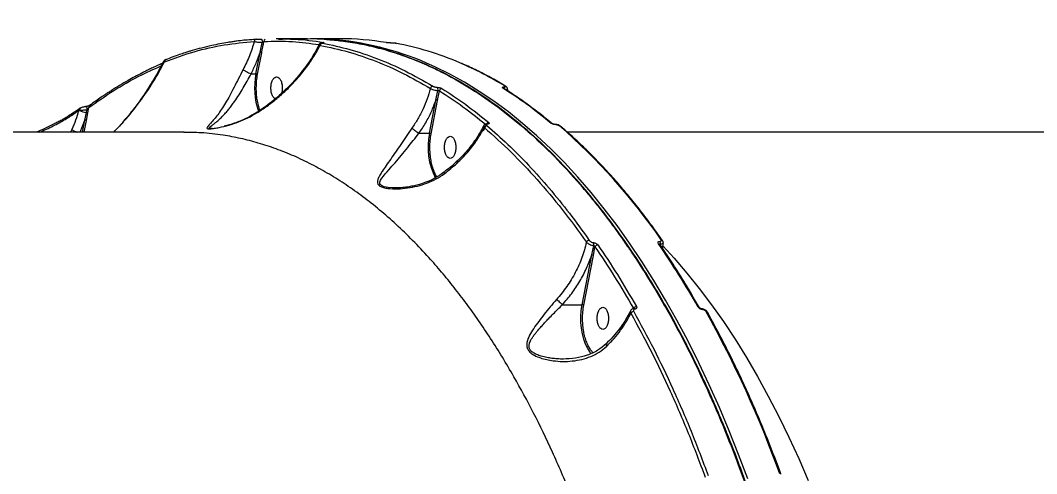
# Model space of a CAD drawing. Header units: millimetres. Extents: x -6234 to 7498, y -6127 to 5103.
# Drawn here: x 3166.6 to 3579.1, y -1216.1 to -1032 of the extents above; entities that cross this region are included whole.
import ezdxf

# ---------------------------------------------------------------- set-up
doc = ezdxf.new("R2010")
doc.units = ezdxf.units.MM
for name, color, linetype in [('DIKOM_ОБЪЕКТ', 7, 'Continuous'), ('DIKOM_РАЗМЕР_ЗОНА', 7, 'Continuous'), ('DIKOM_РАЗМЕР_ОБЪЕКТА', 7, 'Continuous')]:
    doc.layers.add(name, color=color, linetype=linetype)
doc.styles.add('style1', font='arial.ttf', dxfattribs={"width": 0.8})
doc.dimstyles.new('1-50', dxfattribs={"dimtxt": 300, "dimasz": 200, "dimexe": 100, "dimexo": 0, "dimgap": 100, "dimtad": 1, "dimtxsty": 'style1', "dimcen": 200, "dimclrd": 7, "dimclre": 7, "dimclrt": 7, "dimadec": 1, "dimazin": 2, "dimtfac": 1, "dimtmove": 0, "dimatfit": 2, "dimfxl": 0, "dimlwd": 25, "dimlwe": 18, "dimarcsym": 0})

# ---------------------------------------------------------------- blocks, each defined once
blk = doc.blocks.new('*D10')
at = {"layer": 'Defpoints', "color": 0, "transparency": 16777216}
for p in [(5627.97, 903.07), (-3229.39, -1461.51), (5627.97, -5097.58)]:
    blk.add_point(p, dxfattribs=at)
at = {"layer": 'DIKOM_РАЗМЕР_ОБЪЕКТА', "color": 7, "lineweight": 18, "transparency": 16777216}
for p, q in [((5627.97, 903.07), (5627.97, -5197.58)), ((-3229.39, -1461.51), (-3229.39, -5197.58))]:
    blk.add_line(p, q, dxfattribs=at)
at = {"layer": 'DIKOM_РАЗМЕР_ОБЪЕКТА', "color": 7, "lineweight": 25, "transparency": 16777216}
blk.add_line((-3029.39, -5097.58), (5427.97, -5097.58), dxfattribs=at)
at = {"layer": 'DIKOM_РАЗМЕР_ОБЪЕКТА', "color": 7, "transparency": 16777216}
for points in [[(-3029.39, -5064.25), (-3029.39, -5130.92), (-3229.39, -5097.58)], [(5427.97, -5064.25), (5427.97, -5130.92), (5627.97, -5097.58)]]:
    blk.add_solid(points, dxfattribs=at)
at = {"layer": 'DIKOM_РАЗМЕР_ОБЪЕКТА', "color": 7, "lineweight": 40, "transparency": 16777216, "insert": (1488.3, -4844.41), "char_height": 300, "attachment_point": 5, "style": 'style1'}
blk.add_mtext('8850', dxfattribs=at)
blk = doc.blocks.new('*D13')
at = {"layer": 'Defpoints', "color": 0, "transparency": 16777216}
for p in [(7498.07, 1778.2), (-5229.39, -1831.36), (7498.07, -6026.74)]:
    blk.add_point(p, dxfattribs=at)
at = {"layer": 'DIKOM_РАЗМЕР_ЗОНА', "color": 7, "lineweight": 18, "transparency": 16777216}
for p, q in [((7498.07, 1778.2), (7498.07, -6126.74)), ((-5229.39, -1831.36), (-5229.39, -6126.74))]:
    blk.add_line(p, q, dxfattribs=at)
at = {"layer": 'DIKOM_РАЗМЕР_ЗОНА', "color": 7, "lineweight": 25, "transparency": 16777216}
blk.add_line((-5029.39, -6026.74), (7298.07, -6026.74), dxfattribs=at)
at = {"layer": 'DIKOM_РАЗМЕР_ЗОНА', "color": 7, "transparency": 16777216}
for points in [[(-5029.39, -5993.4), (-5029.39, -6060.07), (-5229.39, -6026.74)], [(7298.07, -5993.4), (7298.07, -6060.07), (7498.07, -6026.74)]]:
    blk.add_solid(points, dxfattribs=at)
at = {"layer": 'DIKOM_РАЗМЕР_ЗОНА', "color": 7, "transparency": 16777216, "insert": (1560.69, -5773.56), "char_height": 300, "attachment_point": 5, "style": 'style1'}
blk.add_mtext('12750', dxfattribs=at)

msp = doc.modelspace()

# ---------------------------------------------------------------- linework, layer by layer
at = {"layer": 'DIKOM_ОБЪЕКТ', "color": 7, "linetype": 'Continuous', "lineweight": 15}
for p, q in [((3271.399, -1039.506), (3270.477, -1039.538)), ((3283.033, -1039.506), (3271.393, -1039.506)), ((3296.32, -1039.506), (3284.748, -1039.506)), ((3260.489, -1039.903), (3262.364, -1039.711)), ((3263.891, -1045.069), (3264.724, -1041.004)), ((3289.377, -1041.154), (3289.288, -1041.153)), ((3317.444, -1041.264), (3317.355, -1041.264)), ((3317.402, -1041.268), (3317.355, -1041.264)), ((3317.491, -1041.268), (3317.402, -1041.268)), ((3317.491, -1041.268), (3317.444, -1041.264)), ((3262.203, -1053.798), (3263.891, -1045.069)), ((3262.872, -1053.974), (3264.56, -1045.245)), ((3260.246, -1053.798), (3260.25, -1053.798)), ((3260.25, -1053.798), (3262.203, -1053.798)), ((3362.971, -1059.111), (3362.924, -1059.111)), ((3363.711, -1058.913), (3363.693, -1058.901)), ((3364.277, -1060.67), (3364.329, -1059.847)), ((3335.275, -1064.415), (3336.067, -1060.564)), ((3335.945, -1064.591), (3336.686, -1060.67)), ((3190.875, -1067.755), (3190.468, -1068.014)), ((3193.413, -1069.478), (3193.624, -1068.419)), ((3194.034, -1069.649), (3194.461, -1067.393)), ((3332.664, -1077.921), (3335.275, -1064.415)), ((3333.334, -1078.097), (3335.945, -1064.591)), ((3190.195, -1068.728), (3190.619, -1068.642)), ((3192.775, -1072.572), (3193.413, -1069.478)), ((3193.445, -1072.748), (3194.034, -1069.649)), ((3187.498, -1076.373), (3187.012, -1077.506)), ((3190.905, -1077.506), (3192.775, -1072.572)), ((3191.821, -1077.506), (3192.775, -1072.572)), ((3192.525, -1077.506), (3193.445, -1072.748)), ((3244.447, -1075.963), (3243.755, -1076.006)), ((3355.635, -1074.45), (3354.491, -1077.115)), ((3383.789, -1074.312), (3383.721, -1074.312)), ((3383.995, -1074.395), (3383.926, -1074.395)), ((3233.067, -1077.506), (2935.025, -1077.506)), ((3328.374, -1077.92), (3328.38, -1077.921)), ((3328.38, -1077.921), (3332.664, -1077.921)), ((3650.801, -1077.506), (3388.672, -1077.506)), ((3426.218, -1121.804), (3426.286, -1121.804)), ((3398.503, -1127.337), (3399.303, -1123.442)), ((3399.173, -1127.513), (3399.834, -1124.016)), ((3426.399, -1122.934), (3426.329, -1123.325)), ((3426.467, -1122.934), (3426.399, -1122.934)), ((3426.446, -1123.497), (3426.467, -1122.934)), ((3427.382, -1124.887), (3427.525, -1122.115)), ((3394.597, -1147.538), (3398.503, -1127.337)), ((3395.267, -1147.71), (3399.173, -1127.513)), ((3386.598, -1147.538), (3394.597, -1147.538)), ((3443.237, -1149.215), (3443.189, -1149.215)), ((3443.537, -1149.477), (3443.584, -1149.477)), ((3398.313, -1167.335), (3398.059, -1167.035)), ((3387.076, -1169.57), (3386.868, -1169.575))]:
    msp.add_line(p, q, dxfattribs=at)
at = {"layer": 'DIKOM_ОБЪЕКТ', "color": 7, "linetype": 'Continuous', "lineweight": 15, "flags": 128}
for points in [[(3285.347, -1039.507), (3285.006, -1039.506), (3278.991, -1039.655)], [(3264.353, -1039.663), (3264.444, -1039.686), (3264.531, -1039.767), (3264.608, -1039.9), (3264.671, -1040.078), (3264.716, -1040.29), (3264.741, -1040.525), (3264.743, -1040.767), (3264.724, -1041.004)], [(3289.594, -1040.995), (3289.426, -1041.014), (3289.356, -1041.034)], [(3318.918, -1041.378), (3319.077, -1041.396), (3319.124, -1041.408)], [(3461.82, -1218.262), (3458.14, -1208.387), (3454.314, -1198.723), (3450.345, -1189.279), (3446.236, -1180.063), (3441.992, -1171.082), (3437.615, -1162.344), (3433.11, -1153.856), (3428.479, -1145.626), (3423.727, -1137.66), (3418.859, -1129.965), (3413.877, -1122.548), (3408.786, -1115.414), (3403.592, -1108.57), (3398.297, -1102.022), (3392.906, -1095.775), (3387.424, -1089.834), (3381.856, -1084.205), (3376.206, -1078.892), (3370.479, -1073.899), (3364.68, -1069.231), (3358.813, -1064.892), (3352.884, -1060.885), (3346.898, -1057.214), (3340.859, -1053.882), (3334.773, -1050.891), (3331.431, -1049.403)], [(3193.227, -1067.08), (3193.289, -1067.1), (3193.392, -1067.198), (3193.485, -1067.367), (3193.559, -1067.593), (3193.61, -1067.858), (3193.632, -1068.141), (3193.624, -1068.419)], [(3318.813, -1100.12), (3317.485, -1100.099), (3315.837, -1099.957), (3315.02, -1099.825), (3314.328, -1099.664), (3313.137, -1099.166), (3312.764, -1098.849), (3312.542, -1098.485), (3312.471, -1098.128), (3312.512, -1097.724), (3312.824, -1096.939), (3313.338, -1096.127), (3313.971, -1095.293), (3314.686, -1094.433), (3315.353, -1093.661), (3316.28, -1092.608), (3317.432, -1091.305), (3318.693, -1089.863), (3319.897, -1088.464), (3321.844, -1086.141), (3323.884, -1083.629), (3323.884, -1083.629)], [(3425.585, -1122.744), (3425.746, -1122.76), (3425.889, -1122.805), (3426.009, -1122.879), (3426.101, -1122.979), (3426.101, -1122.979)], [(3427.459, -1123.815), (3431.936, -1128.684), (3437.087, -1134.663), (3442.141, -1140.944), (3447.094, -1147.522), (3451.942, -1154.39), (3456.679, -1161.541), (3461.303, -1168.97), (3465.807, -1176.67), (3470.188, -1184.632), (3474.442, -1192.85), (3478.565, -1201.316), (3482.553, -1210.022), (3486.403, -1218.961)], [(3398.059, -1167.035), (3397.858, -1166.78), (3396.877, -1165.286), (3396.019, -1163.528), (3395.303, -1161.546), (3394.744, -1159.381), (3394.355, -1157.081), (3394.142, -1154.695), (3394.112, -1152.275), (3394.265, -1149.871), (3394.597, -1147.538)]]:
    msp.add_lwpolyline(points, dxfattribs=at)
at = {"layer": 'DIKOM_ОБЪЕКТ', "color": 7, "linetype": 'Continuous', "lineweight": 15}
for centre, radius, start, end in [((3296.293, -1151.815), 112.309, 80.32783, 89.98639), ((3262.43, -1040.615), 0.906, 94.17926, 181.31896), ((3266.431, -1040.574), 0.997, 118.71103, 182.79537), ((3289.27, -1042.289), 0.978, 94.64506, 177.18866), ((3283.745, -1158.713), 119.259, 66.43092, 85.81946), ((3315.162, -1041.838), 0.736, 60.453, 89.95415), ((3296.35, -1162.318), 123.027, 66.69846, 79.43016), ((3263.904, -1046.38), 1.311, 59.98639, 90.61083), ((3225.966, -1048.758), 0.806, 92.64873, 186.57099), ((3288.665, -1180.643), 142.898, 58.49566, 66.77485), ((3291.559, -1059.456), 29.896, 169.09162, 198.6989), ((3334.108, -1059.925), 1.102, 94.54254, 169.42961), ((3334.518, -1060.145), 1.605, 344.89483, 33.02275), ((3337.786, -1060.826), 1.111, 94.61195, 171.95752), ((3270.548, -1206.297), 173.095, 49.96363, 57.96019), ((3362.383, -1060.261), 0.694, 57.04514, 90.57645), ((3362.162, -1059.94), 1.126, 354.76515, 47.41744), ((3362.096, -1059.986), 1.237, 356.04079, 45.00426), ((3363.344, -1059.508), 0.7, 60.12299, 90.46581), ((3190.937, -1068.602), 0.753, 128.55355, 189.5729), ((3191.309, -1068.363), 0.744, 123.67407, 201.97829), ((3195.218, -1067.195), 0.781, 127.82134, 194.61823), ((3335.289, -1065.726), 1.311, 59.98547, 90.61176), ((3194.302, -1061.42), 8.106, 242.97824, 263.70448), ((3193.385, -1070.792), 1.315, 60.40698, 88.76844), ((3192.789, -1073.883), 1.311, 59.98304, 90.59963), ((3356.022, -1075.935), 1.169, 94.1549, 165.01479), ((3356.771, -1074.677), 1.149, 93.98809, 150.90598), ((3356.06, -1074.509), 0.437, 54.6959, 92.31002), ((3381.907, -1074.444), 0.675, 51.34024, 91.01675), ((3383.712, -1074.629), 0.317, 47.43597, 86.97099), ((3383.78, -1074.629), 0.317, 47.45131, 86.83637), ((3385.335, -1075.47), 0.663, 48.93828, 91.33641), ((3224.454, -1259.962), 245.276, 34.45514, 49.01535), ((3359.364, -1083.632), 27.304, 167.92845, 207.16947), ((3397.591, -1122.732), 1.33, 92.87476, 154.85937), ((3424.82, -1122.607), 1.612, 348.29216, 29.87614), ((3424.888, -1122.607), 1.612, 348.29216, 29.87614), ((3426.74, -1121.794), 0.601, 37.70069, 93.69804), ((3397.426, -1122.964), 1.937, 345.7282, 20.09792), ((3401.054, -1124.543), 1.329, 92.64964, 156.65017), ((3142.813, -1317.576), 343.393, 29.50314, 34.56714), ((3398.517, -1128.648), 1.311, 59.98639, 90.61083), ((3415.637, -1151.719), 1.433, 92.14095, 149.28046), ((3416.694, -1149.671), 1.413, 91.96569, 151.64551), ((3415.675, -1149.529), 0.513, 30.41859, 93.81983), ((3441.737, -1149.018), 0.557, 33.32382, 96.07575), ((3443.143, -1149.639), 0.426, 22.33251, 84.14003), ((3443.189, -1149.64), 0.427, 22.36415, 83.54404), ((3444.885, -1150.712), 0.559, 33.29453, 95.94208), ((3047.214, -1370.662), 454.664, 19.86927, 29.01162)]:
    msp.add_arc(centre, radius, start, end, dxfattribs=at)
for points, knots in [([(3282.943, -1039.526), (3283.082, -1039.519), (3285.739, -1039.387), (3288.953, -1039.567), (3292.021, -1039.899), (3292.575, -1039.959)], [0, 0, 0, 0, 0.0431891, 0.8273994, 1, 1, 1, 1]), ([(3225.165, -1048.85), (3229.171, -1047.406), (3237.177, -1044.519), (3249.322, -1041.775), (3257.455, -1041.016), (3261.524, -1040.636)], [0, 0, 0, 0, 0.3335129, 0.6664918, 1, 1, 1, 1]), ([(3262.044, -1039.783), (3260.919, -1039.863), (3258.9, -1040.005), (3256.221, -1040.287), (3254.137, -1040.547), (3252.406, -1040.791), (3249.155, -1041.296), (3245.048, -1042.085), (3240.215, -1043.249), (3237.143, -1044.101), (3234.889, -1044.779), (3233.19, -1045.313), (3231.037, -1046.029), (3228.427, -1046.95), (3226.54, -1047.681), (3225.52, -1048.076)], [0, 0, 0, 0, 0.091771, 0.1646199, 0.2186085, 0.2618924, 0.3060658, 0.4843879, 0.598072, 0.7029439, 0.7372123, 0.7838805, 0.8432142, 0.9152403, 1, 1, 1, 1]), ([(3261.524, -1040.636), (3260.94, -1042.577), (3259.774, -1046.456), (3257.938, -1050.178), (3257.021, -1052.038)], [0, 0, 0, 0, 0.5004534, 1, 1, 1, 1]), ([(3261.524, -1040.636), (3261.703, -1040.674), (3262.062, -1040.749), (3262.879, -1040.861), (3263.814, -1040.955), (3264.419, -1040.987), (3264.724, -1041.004)], [0, 0, 0, 0, 0.24594037, 0.49320021, 0.74425448, 1, 1, 1, 1]), ([(3287.926, -1041.757), (3287.198, -1043.164), (3285.761, -1045.94), (3283.214, -1049.787), (3280.751, -1053.08), (3278.344, -1055.958), (3275.655, -1058.878), (3272.695, -1061.747), (3269.455, -1064.54), (3266.096, -1067.157), (3263.58, -1068.803), (3262.257, -1069.669)], [0, 0, 0, 0, 0.136035, 0.2683439, 0.3777792, 0.4656025, 0.5628367, 0.6840614, 0.778145, 0.8833364, 1, 1, 1, 1]), ([(3262.364, -1039.711), (3262.479, -1039.705), (3262.708, -1039.693), (3263.216, -1039.679), (3263.793, -1039.667), (3264.166, -1039.665), (3264.353, -1039.663)], [0, 0, 0, 0, 0.2502369, 0.500281, 0.750133, 1, 1, 1, 1]), ([(3262.542, -1069.667), (3263.96, -1068.747), (3266.786, -1066.913), (3270.723, -1063.823), (3274.416, -1060.546), (3278.205, -1056.708), (3281.94, -1052.298), (3285.497, -1047.327), (3287.359, -1043.941), (3288.293, -1042.241)], [0, 0, 0, 0, 0.1251684, 0.2496189, 0.3741608, 0.499786, 0.6664102, 0.8325297, 1, 1, 1, 1]), ([(3264.56, -1045.245), (3264.707, -1044.475), (3264.956, -1043.169), (3265.231, -1041.705), (3265.376, -1040.934), (3265.42, -1040.701), (3265.435, -1040.623)], [0, 0, 0, 0, 0.4999986, 0.8488883, 0.9491607, 1, 1, 1, 1]), ([(3264.724, -1041.004), (3264.754, -1040.999), (3264.817, -1040.989), (3264.954, -1040.947), (3265.124, -1040.869), (3265.304, -1040.752), (3265.39, -1040.667), (3265.435, -1040.623)], [0, 0, 0, 0, 0.1021684, 0.2106864, 0.4501031, 0.7174657, 1, 1, 1, 1]), ([(3265.435, -1040.623), (3269.316, -1040.542), (3276.797, -1040.387), (3284.26, -1041.407), (3287.85, -1041.897)], [0, 0, 0, 0, 0.5188528, 1, 1, 1, 1]), ([(3271.36, -1039.654), (3273.532, -1039.627), (3279.618, -1039.551), (3285.69, -1040.43), (3289.594, -1040.995)], [0, 0, 0, 0, 0.3569716, 1, 1, 1, 1]), ([(3287.962, -1041.772), (3287.952, -1041.84), (3287.932, -1041.98), (3288.171, -1042.152), (3288.293, -1042.241)], [0, 0, 0, 0, 0.4866436, 1, 1, 1, 1]), ([(3289.288, -1041.153), (3289.014, -1041.168), (3288.615, -1041.189), (3288.233, -1041.41), (3288.054, -1041.592), (3287.988, -1041.707), (3287.955, -1041.763)], [0, 0, 0, 0, 0.5291739, 0.7710411, 0.8876598, 1, 1, 1, 1]), ([(3288.293, -1042.241), (3292.087, -1043.039), (3299.663, -1044.633), (3310.916, -1048.519), (3322.066, -1053.388), (3329.369, -1057.609), (3333.025, -1059.723)], [0, 0, 0, 0, 0.2503525, 0.5000029, 0.7496515, 1, 1, 1, 1]), ([(3289.388, -1041.154), (3289.317, -1041.156), (3289.173, -1041.16), (3288.974, -1041.177), (3288.863, -1041.21), (3288.929, -1041.259), (3289.104, -1041.296), (3289.191, -1041.314)], [0, 0, 0, 0, 0.1240567, 0.2503607, 0.4996071, 0.7493105, 1, 1, 1, 1]), ([(3289.191, -1041.314), (3292.904, -1042.092), (3300.385, -1043.66), (3311.587, -1047.494), (3322.853, -1052.381), (3330.28, -1056.668), (3334.021, -1058.827)], [0, 0, 0, 0, 0.2444825, 0.4926433, 0.7444827, 1, 1, 1, 1]), ([(3289.594, -1040.995), (3289.685, -1041.012), (3289.867, -1041.047), (3289.933, -1041.096), (3289.819, -1041.13), (3289.613, -1041.148), (3289.462, -1041.152), (3289.388, -1041.154)], [0, 0, 0, 0, 0.2505834, 0.5003187, 0.7496337, 0.8764565, 1, 1, 1, 1]), ([(3292.575, -1039.959), (3294.564, -1040.143), (3299.121, -1040.563), (3306.252, -1041.852), (3313.986, -1043.732), (3321.757, -1046.196), (3329.554, -1049.235), (3338.422, -1053.361), (3348.336, -1058.896), (3359.236, -1066.214), (3370.062, -1074.771), (3380.772, -1084.585), (3388.972, -1093.202), (3394.789, -1099.869), (3398.317, -1104.092), (3401.816, -1108.462), (3405.284, -1112.979), (3408.719, -1117.644), (3412.121, -1122.455), (3417.466, -1130.33), (3424.624, -1141.707), (3433.085, -1156.716), (3440.953, -1172.217), (3448.238, -1188.096), (3455.161, -1204.825), (3461.691, -1222.378), (3467.8, -1240.727), (3473.456, -1259.839), (3478.631, -1279.675), (3483.296, -1300.195), (3487.423, -1321.352), (3490.986, -1343.096), (3493.957, -1365.373), (3496.317, -1388.124), (3498.024, -1411.285), (3499.119, -1434.79), (3499.272, -1450.577), (3499.348, -1458.503)], [0, 0, 0, 0, 0.018114, 0.0415118, 0.0651488, 0.0890253, 0.1131411, 0.1374959, 0.1719928, 0.2069589, 0.2423937, 0.2782974, 0.31467, 0.327191, 0.3397603, 0.352378, 0.3650441, 0.3777588, 0.3905218, 0.4033334, 0.438811, 0.4746552, 0.5075593, 0.540766, 0.5742753, 0.6080875, 0.6422026, 0.67662, 0.7113403, 0.7463633, 0.781689, 0.8173174, 0.8532485, 0.8894824, 0.9260189, 0.9628581, 1, 1, 1, 1]), ([(3499.828, -1458.504), (3499.819, -1456.027), (3499.801, -1451.419), (3499.707, -1445.039), (3499.593, -1439.72), (3499.474, -1435.384), (3499.355, -1431.678), (3499.23, -1428.226), (3499.004, -1422.658), (3498.628, -1414.968), (3497.874, -1402.626), (3496.712, -1387.771), (3494.896, -1369.705), (3492.567, -1351.035), (3489.666, -1331.829), (3486.295, -1312.899), (3482.279, -1293.417), (3477.551, -1273.492), (3472.044, -1253.27), (3465.979, -1233.657), (3459.372, -1214.714), (3452.236, -1196.483), (3444.599, -1179.03), (3436.482, -1162.41), (3427.855, -1146.569), (3418.972, -1131.973), (3409.579, -1118.137), (3399.876, -1105.383), (3389.614, -1093.452), (3379.167, -1082.76), (3368.886, -1073.592), (3358.835, -1065.807), (3349.068, -1059.27), (3339.146, -1053.641), (3328.686, -1048.743), (3317.702, -1044.726), (3308.364, -1042.307), (3301.205, -1040.985), (3297.162, -1040.434), (3294.401, -1040.121), (3293.263, -1040.021), (3292.873, -1039.986)], [0, 0, 0, 0, 0.0116198, 0.0216071, 0.0299336, 0.0365858, 0.0419709, 0.0473488, 0.0528118, 0.068165, 0.0835749, 0.1110911, 0.1386075, 0.169876, 0.2011439, 0.2324298, 0.2637729, 0.299513, 0.3352483, 0.3709846, 0.4067216, 0.4424635, 0.4782819, 0.5140328, 0.5497726, 0.5862868, 0.6198575, 0.6570009, 0.692815, 0.7285857, 0.7643344, 0.7956167, 0.8269005, 0.8581851, 0.8894926, 0.9246059, 0.9596508, 0.975027, 0.9898752, 0.9965364, 1, 1, 1, 1]), ([(3317.402, -1041.268), (3317.304, -1041.268), (3317.106, -1041.266), (3316.775, -1041.254), (3316.442, -1041.236), (3316.022, -1041.205), (3315.547, -1041.16), (3315.29, -1041.122), (3315.162, -1041.102)], [0, 0, 0, 0, 0.1237894, 0.2506018, 0.3732656, 0.5014937, 0.7509787, 1, 1, 1, 1]), ([(3317.744, -1041.273), (3317.71, -1041.272), (3317.612, -1041.268), (3317.524, -1041.267), (3317.467, -1041.267)], [0, 0, 0, 0, 0.3509893, 1, 1, 1, 1]), ([(3318.918, -1041.378), (3318.837, -1041.365), (3318.674, -1041.339), (3318.372, -1041.309), (3318.103, -1041.289), (3317.891, -1041.278), (3317.68, -1041.27), (3317.554, -1041.269), (3317.491, -1041.268)], [0, 0, 0, 0, 0.2487581, 0.4982256, 0.6262136, 0.7492876, 0.8752638, 1, 1, 1, 1]), ([(3319.124, -1041.408), (3319.027, -1041.39), (3318.908, -1041.368), (3318.73, -1041.349), (3318.696, -1041.346)], [0, 0, 0, 0, 0.8070812, 1, 1, 1, 1]), ([(3260.25, -1053.798), (3260.949, -1052.371), (3262.348, -1049.514), (3263.376, -1046.552), (3263.891, -1045.069)], [0, 0, 0, 0, 0.4994465, 1, 1, 1, 1]), ([(3194.461, -1067.393), (3197.803, -1065.06), (3204.486, -1060.395), (3214.268, -1054.789), (3220.739, -1051.88), (3223.749, -1050.527)], [0, 0, 0, 0, 0.3483887, 0.6968246, 1, 1, 1, 1]), ([(3224.241, -1049.566), (3223.676, -1049.808), (3222.349, -1050.376), (3220.466, -1051.244), (3218.698, -1052.085), (3217.231, -1052.807), (3214.478, -1054.196), (3211.012, -1056.065), (3206.946, -1058.442), (3204.369, -1060.037), (3202.482, -1061.247), (3201.06, -1062.177), (3199.261, -1063.385), (3197.083, -1064.889), (3195.512, -1066.026), (3194.663, -1066.64)], [0, 0, 0, 0, 0.0562327, 0.1319262, 0.1880196, 0.2330025, 0.2789085, 0.4642274, 0.5823694, 0.6913589, 0.7269693, 0.7754604, 0.837114, 0.9119498, 1, 1, 1, 1]), ([(3224.656, -1048.757), (3224.018, -1050.034), (3222.676, -1052.721), (3220.44, -1056.566), (3218.238, -1060.073), (3216.334, -1062.894), (3214.634, -1065.281), (3212.951, -1067.539), (3211.054, -1069.963), (3208.747, -1072.746), (3206.519, -1075.301), (3204.948, -1076.934), (3204.399, -1077.506)], [0, 0, 0, 0, 0.1287667, 0.2710563, 0.3905845, 0.4874995, 0.5617765, 0.6384108, 0.7232496, 0.8175535, 0.9361571, 1, 1, 1, 1]), ([(3204.484, -1077.506), (3205.89, -1076.033), (3209.711, -1072.029), (3215.117, -1065.182), (3220.712, -1057.08), (3223.68, -1051.594), (3225.165, -1048.85)], [0, 0, 0, 0, 0.163024, 0.4432415, 0.7215982, 1, 1, 1, 1]), ([(3225.651, -1048.006), (3225.406, -1048.118), (3224.988, -1048.31), (3224.771, -1048.633), (3224.68, -1048.766)], [0, 0, 0, 0, 0.5848657, 1, 1, 1, 1]), ([(3224.685, -1048.769), (3224.708, -1048.78), (3224.755, -1048.801), (3225.027, -1048.834), (3225.165, -1048.85)], [0, 0, 0, 0, 0.4961099, 1, 1, 1, 1]), ([(3363.702, -1058.927), (3363.419, -1058.748), (3361.327, -1057.425), (3357.375, -1055.215), (3351.841, -1052.348), (3347.81, -1050.424), (3345.616, -1049.533), (3345.296, -1049.403)], [0, 0, 0, 0, 0.0467651, 0.3467399, 0.647316, 0.9485825, 1, 1, 1, 1]), ([(3257.021, -1052.038), (3256.394, -1053.258), (3255.142, -1055.695), (3253.334, -1059.307), (3251.587, -1062.631), (3249.899, -1065.608), (3248.273, -1068.204), (3246.712, -1070.431), (3245.234, -1072.302), (3244.026, -1073.662), (3243.111, -1074.639), (3242.491, -1075.33), (3242.214, -1075.814), (3242.481, -1076.044), (3243.062, -1076.103), (3243.911, -1076.082), (3245.355, -1075.918), (3247.912, -1075.468), (3251.239, -1074.655), (3255.157, -1073.341), (3258.965, -1071.726), (3261.351, -1070.353), (3262.542, -1069.667)], [0, 0, 0, 0, 0.0613821, 0.1225863, 0.1840341, 0.2452835, 0.307126, 0.3689411, 0.4310803, 0.4937473, 0.5355617, 0.5777761, 0.6206786, 0.6531775, 0.6695797, 0.68609, 0.718646, 0.7504988, 0.8138442, 0.8764851, 0.9383001, 1, 1, 1, 1]), ([(3257.021, -1052.038), (3257.119, -1052.111), (3257.315, -1052.26), (3257.766, -1052.543), (3258.276, -1052.838), (3258.923, -1053.185), (3259.621, -1053.529), (3260.062, -1053.719), (3260.246, -1053.798)], [0, 0, 0, 0, 0.1570863, 0.3149489, 0.4665945, 0.6063355, 0.8363113, 1, 1, 1, 1]), ([(3257.027, -1059.506), (3257.56, -1058.576), (3258.629, -1056.711), (3259.706, -1054.77), (3260.246, -1053.798)], [0, 0, 0, 0, 0.49889816, 1, 1, 1, 1]), ([(3262.872, -1053.974), (3262.834, -1053.951), (3262.758, -1053.905), (3262.579, -1053.847), (3262.382, -1053.806), (3262.262, -1053.801), (3262.203, -1053.798)], [0, 0, 0, 0, 0.2500707, 0.5001139, 0.7499961, 1, 1, 1, 1]), ([(3262.364, -1059.506), (3262.386, -1058.562), (3262.429, -1056.674), (3262.724, -1054.874), (3262.872, -1053.974)], [0, 0, 0, 0, 0.4999993, 1, 1, 1, 1]), ([(3268.287, -1059.506), (3268.322, -1058.917), (3268.392, -1057.739), (3268.927, -1056.241), (3269.694, -1055.24), (3270.605, -1054.889), (3271.516, -1055.24), (3272.282, -1056.241), (3272.818, -1057.739), (3272.887, -1058.917), (3272.922, -1059.506)], [0, 0, 0, 0, 0.1249978, 0.2499996, 0.374998, 0.5000015, 0.624998, 0.7499964, 0.8750022, 1, 1, 1, 1]), ([(3244.447, -1075.972), (3244.262, -1075.986), (3243.865, -1076.014), (3243.458, -1076), (3243.208, -1075.942), (3243.076, -1075.781), (3243.428, -1075.423), (3244.246, -1074.81), (3245.247, -1074.057), (3246.425, -1073.105), (3247.663, -1071.999), (3248.971, -1070.701), (3250.175, -1069.386), (3251.348, -1067.984), (3252.464, -1066.54), (3253.795, -1064.688), (3255.311, -1062.392), (3256.469, -1060.444), (3257.027, -1059.506)], [0, 0, 0, 0, 0.0206635, 0.0443871, 0.0672287, 0.0924035, 0.1631413, 0.2362718, 0.3109536, 0.3815201, 0.4706855, 0.5430743, 0.6179252, 0.6830071, 0.7464617, 0.808999, 0.9080819, 1, 1, 1, 1]), ([(3263.832, -1068.606), (3263.609, -1067.925), (3263.156, -1066.543), (3262.705, -1064.247), (3262.415, -1061.881), (3262.381, -1060.288), (3262.364, -1059.506)], [0, 0, 0, 0, 0.2495217, 0.5066723, 0.7576821, 1, 1, 1, 1]), ([(3270.207, -1063.852), (3270.041, -1063.808), (3269.573, -1063.683), (3268.929, -1062.751), (3268.391, -1061.278), (3268.322, -1060.096), (3268.287, -1059.506)], [0, 0, 0, 0, 0.1553081, 0.436873, 0.7184323, 1, 1, 1, 1]), ([(3272.922, -1059.506), (3272.902, -1060.111), (3272.874, -1060.963), (3272.616, -1061.63), (3272.541, -1061.823)], [0, 0, 0, 0, 0.7105225, 1, 1, 1, 1]), ([(3333.025, -1059.723), (3332.63, -1061.13), (3331.84, -1063.946), (3330.109, -1068.085), (3328.036, -1072.108), (3326.34, -1074.623), (3325.495, -1075.876)], [0, 0, 0, 0, 0.2494173, 0.4990852, 0.7505809, 1, 1, 1, 1]), ([(3333.025, -1059.723), (3333.197, -1059.819), (3333.541, -1060.012), (3334.331, -1060.272), (3335.215, -1060.476), (3335.783, -1060.534), (3336.067, -1060.564)], [0, 0, 0, 0, 0.2500845, 0.5000051, 0.749892, 1, 1, 1, 1]), ([(3334.021, -1058.827), (3334.125, -1058.88), (3334.334, -1058.988), (3334.812, -1059.128), (3335.347, -1059.233), (3335.691, -1059.258), (3335.864, -1059.271)], [0, 0, 0, 0, 0.2500298, 0.4999575, 0.7496445, 1, 1, 1, 1]), ([(3335.864, -1059.271), (3336.035, -1059.283), (3336.378, -1059.308), (3336.911, -1059.414), (3337.386, -1059.554), (3337.593, -1059.664), (3337.697, -1059.718)], [0, 0, 0, 0, 0.25037496, 0.50006847, 0.7499484, 1, 1, 1, 1]), ([(3337.697, -1059.718), (3340.884, -1061.791), (3347.298, -1065.961), (3353.547, -1070.997), (3356.691, -1073.531)], [0, 0, 0, 0, 0.4967978, 1, 1, 1, 1]), ([(3362.376, -1059.568), (3362.299, -1059.508), (3362.144, -1059.388), (3362.197, -1059.237), (3362.451, -1059.131), (3362.766, -1059.118), (3362.924, -1059.111)], [0, 0, 0, 0, 0.2499864, 0.4997895, 0.7494797, 1, 1, 1, 1]), ([(3382.331, -1073.928), (3382.222, -1073.833), (3380.384, -1072.245), (3376.762, -1069.405), (3371.458, -1065.444), (3366.782, -1062.209), (3363.858, -1060.396), (3362.742, -1059.704)], [0, 0, 0, 0, 0.0172183, 0.288513, 0.5601278, 0.8321155, 1, 1, 1, 1]), ([(3363.338, -1058.808), (3363.39, -1058.848), (3363.494, -1058.927), (3363.458, -1059.027), (3363.286, -1059.097), (3363.076, -1059.106), (3362.971, -1059.111)], [0, 0, 0, 0, 0.2500378, 0.4999262, 0.7492979, 1, 1, 1, 1]), ([(3364.309, -1060.023), (3364.31, -1059.916), (3364.311, -1059.703), (3364.184, -1059.385), (3363.978, -1059.101), (3363.785, -1058.966), (3363.691, -1058.9)], [0, 0, 0, 0, 0.2548933, 0.512233, 0.7631692, 1, 1, 1, 1]), ([(3364.274, -1060.018), (3364.271, -1060.067), (3364.264, -1060.191), (3364.046, -1060.306), (3363.797, -1060.333), (3363.75, -1060.338)], [0, 0, 0, 0, 0.3455048, 0.8754906, 1, 1, 1, 1]), ([(3336.067, -1060.564), (3336.125, -1060.566), (3336.24, -1060.571), (3336.419, -1060.595), (3336.58, -1060.629), (3336.65, -1060.657), (3336.686, -1060.67)], [0, 0, 0, 0, 0.249739, 0.4991357, 0.7494515, 1, 1, 1, 1]), ([(3336.686, -1060.67), (3339.886, -1062.75), (3346.194, -1066.85), (3352.339, -1071.801), (3355.366, -1074.24)], [0, 0, 0, 0, 0.5072785, 1, 1, 1, 1]), ([(3190.415, -1068.058), (3189.617, -1068.63), (3188.17, -1069.666), (3185.876, -1071.097), (3183.929, -1072.228), (3182.23, -1073.162), (3179.797, -1074.435), (3176.805, -1075.908), (3174.115, -1077.046), (3173.028, -1077.506)], [0, 0, 0, 0, 0.1838221, 0.3332792, 0.4495738, 0.5380155, 0.6248832, 0.8485671, 1, 1, 1, 1]), ([(3190.619, -1068.642), (3190.808, -1068.612), (3191.19, -1068.552), (3191.929, -1068.481), (3192.778, -1068.427), (3193.336, -1068.422), (3193.624, -1068.419)], [0, 0, 0, 0, 0.2351403, 0.4774641, 0.7312668, 1, 1, 1, 1]), ([(3193.227, -1067.08), (3193.113, -1067.089), (3192.886, -1067.108), (3192.421, -1067.189), (3191.873, -1067.33), (3191.307, -1067.535), (3191.018, -1067.682), (3190.875, -1067.755)], [0, 0, 0, 0, 0.13565535, 0.26808192, 0.52112052, 0.76379397, 1, 1, 1, 1]), ([(3194.74, -1066.577), (3194.647, -1066.638), (3194.463, -1066.757), (3194.09, -1066.913), (3193.735, -1067.013), (3193.44, -1067.064), (3193.298, -1067.075), (3193.227, -1067.08)], [0, 0, 0, 0, 0.2688206, 0.5294143, 0.773474, 0.8881675, 1, 1, 1, 1]), ([(3193.624, -1068.419), (3193.642, -1068.413), (3193.679, -1068.401), (3193.759, -1068.357), (3193.909, -1068.241), (3194.194, -1067.915), (3194.351, -1067.608), (3194.461, -1067.393)], [0, 0, 0, 0, 0.0389575, 0.0816641, 0.1806628, 0.4242994, 1, 1, 1, 1]), ([(3328.38, -1077.921), (3329.329, -1076.499), (3331.225, -1073.658), (3333.544, -1069.112), (3334.699, -1065.979), (3335.275, -1064.415)], [0, 0, 0, 0, 0.3341878, 0.6677091, 1, 1, 1, 1]), ([(3174.316, -1077.506), (3175.044, -1077.198), (3177.748, -1076.055), (3181.837, -1073.963), (3186.53, -1071.313), (3188.972, -1069.59), (3190.195, -1068.728)], [0, 0, 0, 0, 0.1096512, 0.4074182, 0.7031722, 1, 1, 1, 1]), ([(3190.195, -1068.728), (3189.825, -1070.021), (3189.086, -1072.601), (3188.026, -1075.118), (3187.498, -1076.373)], [0, 0, 0, 0, 0.5015573, 1, 1, 1, 1]), ([(3262.457, -1069.519), (3261.23, -1070.246), (3258.52, -1071.854), (3254.767, -1073.402), (3251.579, -1074.486), (3249.993, -1074.892), (3249.284, -1075.074)], [0, 0, 0, 0, 0.2947261, 0.6511741, 0.8438184, 1, 1, 1, 1]), ([(3262.475, -1069.552), (3262.472, -1069.549), (3262.46, -1069.532), (3262.506, -1069.607), (3262.542, -1069.667)], [0, 0, 0, 0, 0.2026081, 1, 1, 1, 1]), ([(3187.498, -1076.373), (3187.603, -1076.449), (3187.812, -1076.6), (3188.274, -1076.868), (3188.785, -1077.129), (3189.252, -1077.352), (3189.532, -1077.464), (3189.639, -1077.506)], [0, 0, 0, 0, 0.2290102, 0.4576627, 0.6764136, 0.8775424, 1, 1, 1, 1]), ([(3325.495, -1075.876), (3324.714, -1076.995), (3323.153, -1079.23), (3320.94, -1082.495), (3318.844, -1085.564), (3316.877, -1088.415), (3315.059, -1091.031), (3313.613, -1093.157), (3312.533, -1094.882), (3311.805, -1096.284), (3311.445, -1097.509), (3311.623, -1098.562), (3312.451, -1099.4), (3313.956, -1099.99), (3316.385, -1100.441), (3319.722, -1100.557), (3323.762, -1100.208), (3327.76, -1099.429), (3331.634, -1098.208), (3335.364, -1096.567), (3337.615, -1095.051), (3338.74, -1094.293)], [0, 0, 0, 0, 0.0612613, 0.1223625, 0.1839184, 0.2453037, 0.3073902, 0.3696483, 0.4112866, 0.4534659, 0.4961304, 0.5286155, 0.5613525, 0.5940465, 0.6261065, 0.6897704, 0.7527001, 0.8149006, 0.8771057, 0.9386399, 1, 1, 1, 1]), ([(3325.495, -1075.876), (3325.603, -1075.954), (3325.819, -1076.11), (3326.25, -1076.419), (3326.709, -1076.745), (3327.269, -1077.142), (3327.856, -1077.557), (3328.221, -1077.813), (3328.374, -1077.92)], [0, 0, 0, 0, 0.1585058, 0.3160851, 0.4666747, 0.6052223, 0.8346446, 1, 1, 1, 1]), ([(3354.641, -1074.853), (3353.768, -1076.494), (3351.968, -1079.879), (3348.182, -1084.831), (3343.693, -1089.635), (3340.175, -1092.468), (3338.418, -1093.883)], [0, 0, 0, 0, 0.2390223, 0.4931655, 0.746917, 1, 1, 1, 1]), ([(3338.74, -1094.293), (3340.453, -1092.933), (3343.888, -1090.205), (3348.298, -1085.579), (3352.109, -1080.7), (3353.965, -1077.322), (3354.893, -1075.632)], [0, 0, 0, 0, 0.2488298, 0.4987478, 0.7494013, 1, 1, 1, 1]), ([(3354.674, -1074.868), (3354.642, -1074.976), (3354.575, -1075.202), (3354.784, -1075.484), (3354.893, -1075.632)], [0, 0, 0, 0, 0.47511523, 1, 1, 1, 1]), ([(3356.042, -1074.073), (3355.89, -1074.092), (3355.585, -1074.13), (3355.191, -1074.293), (3354.866, -1074.528), (3354.731, -1074.748), (3354.665, -1074.855)], [0, 0, 0, 0, 0.2567508, 0.5130214, 0.7623468, 1, 1, 1, 1]), ([(3354.893, -1075.632), (3358.542, -1078.868), (3365.826, -1085.33), (3376.364, -1096.509), (3386.611, -1108.641), (3393.126, -1117.654), (3396.387, -1122.166)], [0, 0, 0, 0, 0.2505329, 0.5002737, 0.7498408, 1, 1, 1, 1]), ([(3356.312, -1074.153), (3356.183, -1074.172), (3355.923, -1074.21), (3355.74, -1074.359), (3355.727, -1074.551), (3355.867, -1074.696), (3355.938, -1074.769)], [0, 0, 0, 0, 0.2498201, 0.4997015, 0.7495725, 1, 1, 1, 1]), ([(3355.938, -1074.769), (3358.789, -1077.275), (3364.527, -1082.319), (3372.961, -1090.848), (3381.304, -1100.169), (3389.54, -1110.294), (3394.852, -1117.685), (3397.524, -1121.403)], [0, 0, 0, 0, 0.1950696, 0.3926036, 0.5926026, 0.7950685, 1, 1, 1, 1]), ([(3356.068, -1074.074), (3356.069, -1074.073), (3356.072, -1074.069), (3356.055, -1074.072), (3356.042, -1074.073)], [0, 0, 0, 0, 0.233777, 1, 1, 1, 1]), ([(3356.691, -1073.531), (3356.762, -1073.604), (3356.906, -1073.749), (3356.892, -1073.943), (3356.708, -1074.095), (3356.444, -1074.134), (3356.312, -1074.153)], [0, 0, 0, 0, 0.2503455, 0.5002667, 0.7501516, 1, 1, 1, 1]), ([(3383.926, -1074.395), (3383.837, -1074.393), (3383.658, -1074.388), (3383.364, -1074.349), (3383.067, -1074.289), (3382.683, -1074.182), (3382.235, -1074.008), (3382.008, -1073.849), (3381.895, -1073.769)], [0, 0, 0, 0, 0.1252577, 0.2510553, 0.3755058, 0.501268, 0.7505228, 1, 1, 1, 1]), ([(3383.73, -1074.313), (3383.65, -1074.31), (3383.495, -1074.305), (3383.238, -1074.265), (3382.998, -1074.209), (3382.786, -1074.144), (3382.611, -1074.076), (3382.477, -1074.013), (3382.382, -1073.957), (3382.348, -1073.931), (3382.332, -1073.919)], [0, 0, 0, 0, 0.15270337, 0.29767673, 0.43579478, 0.56601591, 0.68761668, 0.80080231, 0.90476142, 1, 1, 1, 1]), ([(3385.76, -1074.96), (3385.653, -1074.881), (3385.43, -1074.715), (3384.967, -1074.512), (3384.501, -1074.385), (3384.098, -1074.322), (3383.9, -1074.316), (3383.798, -1074.313)], [0, 0, 0, 0, 0.2144803, 0.4491931, 0.7087547, 0.8498891, 1, 1, 1, 1]), ([(3383.995, -1074.395), (3384.053, -1074.397), (3384.17, -1074.4), (3384.361, -1074.425), (3384.555, -1074.464), (3384.806, -1074.534), (3385.099, -1074.648), (3385.246, -1074.754), (3385.32, -1074.807)], [0, 0, 0, 0, 0.1256799, 0.2511062, 0.3758258, 0.5013405, 0.7505099, 1, 1, 1, 1]), ([(3427.208, -1121.445), (3426.004, -1119.735), (3423.284, -1115.872), (3418.945, -1110.131), (3414.214, -1104.175), (3409.399, -1098.464), (3404.506, -1092.994), (3399.538, -1087.767), (3394.495, -1082.798), (3389.902, -1078.522), (3386.964, -1076.019), (3385.755, -1074.988)], [0, 0, 0, 0, 0.09338191, 0.21092746, 0.32852133, 0.44617011, 0.56387875, 0.68165786, 0.79951572, 0.9174644, 1, 1, 1, 1]), ([(3429.28, -1397.951), (3428.767, -1392.345), (3427.743, -1381.155), (3425.72, -1364.594), (3423.355, -1348.283), (3420.623, -1332.261), (3417.811, -1317.923), (3415.028, -1305.218), (3412.366, -1294.082), (3409.535, -1283.173), (3406.542, -1272.5), (3403.39, -1262.071), (3400.087, -1251.892), (3395.651, -1239.128), (3389.908, -1224.104), (3382.661, -1207.271), (3375.027, -1191.466), (3368.169, -1178.78), (3362.284, -1168.807), (3357.497, -1161.198), (3352.627, -1153.936), (3347.681, -1147.022), (3342.666, -1140.455), (3337.589, -1134.234), (3331.995, -1127.829), (3325.867, -1121.347), (3319.193, -1114.907), (3312.465, -1109.011), (3305.696, -1103.652), (3298.897, -1098.823), (3291.951, -1094.433), (3284.864, -1090.506), (3277.64, -1087.061), (3270.422, -1084.162), (3263.221, -1081.799), (3256.047, -1079.954), (3248.282, -1078.521), (3240.609, -1077.624), (3235.312, -1077.588), (3233.016, -1077.573)], [0, 0, 0, 0, 0.0316877, 0.0632412, 0.0946609, 0.1259467, 0.157099, 0.1799689, 0.2027207, 0.2253544, 0.2478697, 0.2702669, 0.2925463, 0.3147073, 0.3558114, 0.3963922, 0.4364499, 0.4759847, 0.4983431, 0.520531, 0.542548, 0.5643945, 0.5860701, 0.6075755, 0.6289099, 0.6558426, 0.6825087, 0.7089086, 0.7350421, 0.7609096, 0.7865103, 0.8133025, 0.8398425, 0.8661295, 0.8921641, 0.9179459, 0.9434751, 0.9755031, 1, 1, 1, 1]), ([(3323.884, -1083.629), (3324.614, -1082.708), (3326.081, -1080.86), (3327.608, -1078.902), (3328.374, -1077.92)], [0, 0, 0, 0, 0.4982436, 1, 1, 1, 1]), ([(3333.334, -1078.097), (3333.295, -1078.074), (3333.219, -1078.028), (3333.041, -1077.97), (3332.843, -1077.929), (3332.724, -1077.924), (3332.664, -1077.921)], [0, 0, 0, 0, 0.2499642, 0.500064, 0.7499445, 1, 1, 1, 1]), ([(3332.825, -1083.629), (3332.847, -1082.685), (3332.89, -1080.797), (3333.186, -1078.997), (3333.334, -1078.097)], [0, 0, 0, 0, 0.5000022, 1, 1, 1, 1]), ([(3338.748, -1083.629), (3338.783, -1083.04), (3338.853, -1081.862), (3339.389, -1080.364), (3340.155, -1079.363), (3341.066, -1079.012), (3341.977, -1079.363), (3342.743, -1080.364), (3343.279, -1081.862), (3343.349, -1083.04), (3343.384, -1083.629)], [0, 0, 0, 0, 0.1249976, 0.2499991, 0.3749972, 0.5000005, 0.6249967, 0.7500009, 0.8750024, 1, 1, 1, 1]), ([(3335.654, -1095.63), (3335.481, -1095.347), (3334.977, -1094.523), (3334.297, -1092.848), (3333.631, -1090.69), (3333.164, -1088.373), (3332.877, -1086.004), (3332.843, -1084.411), (3332.825, -1083.629)], [0, 0, 0, 0, 0.0964626, 0.2815086, 0.4665587, 0.6493423, 0.82776, 1, 1, 1, 1]), ([(3343.384, -1083.629), (3343.349, -1084.218), (3343.279, -1085.396), (3342.743, -1086.894), (3341.977, -1087.894), (3341.066, -1088.246), (3340.155, -1087.894), (3339.389, -1086.894), (3338.853, -1085.396), (3338.783, -1084.218), (3338.748, -1083.629)], [0, 0, 0, 0, 0.125001, 0.2499982, 0.375004, 0.4999995, 0.625002, 0.7500018, 0.874999, 1, 1, 1, 1]), ([(3338.537, -1093.756), (3337.382, -1094.562), (3335.173, -1096.103), (3331.777, -1097.619), (3328.888, -1098.613), (3326.483, -1099.241), (3324.211, -1099.694), (3321.68, -1100.038), (3319.853, -1100.096), (3318.845, -1100.129)], [0, 0, 0, 0, 0.1978983, 0.3781802, 0.5229527, 0.6296686, 0.7297181, 0.8506999, 1, 1, 1, 1]), ([(3338.578, -1093.822), (3338.559, -1093.827), (3338.519, -1093.836), (3338.593, -1094.022), (3338.69, -1094.202), (3338.74, -1094.293)], [0, 0, 0, 0, 0.3238061, 0.6578371, 1, 1, 1, 1]), ([(3397.524, -1121.403), (3397.614, -1121.51), (3397.793, -1121.723), (3398.228, -1122.004), (3398.735, -1122.221), (3399.075, -1122.273), (3399.245, -1122.299)], [0, 0, 0, 0, 0.2500765, 0.5000447, 0.7499226, 1, 1, 1, 1]), ([(3425.585, -1122.744), (3425.519, -1122.624), (3425.389, -1122.383), (3425.45, -1122.122), (3425.597, -1121.963), (3425.761, -1121.874), (3425.967, -1121.815), (3426.134, -1121.808), (3426.218, -1121.804)], [0, 0, 0, 0, 0.2500456, 0.4991592, 0.6248476, 0.7494532, 0.8749203, 1, 1, 1, 1]), ([(3426.701, -1121.194), (3426.744, -1121.272), (3426.829, -1121.428), (3426.79, -1121.598), (3426.694, -1121.702), (3426.586, -1121.76), (3426.451, -1121.797), (3426.341, -1121.802), (3426.286, -1121.804)], [0, 0, 0, 0, 0.25002805, 0.49915661, 0.62490146, 0.74940958, 0.87463865, 1, 1, 1, 1]), ([(3427.492, -1122.403), (3427.495, -1122.323), (3427.501, -1122.163), (3427.451, -1121.911), (3427.361, -1121.66), (3427.263, -1121.504), (3427.215, -1121.427)], [0, 0, 0, 0, 0.25191752, 0.50309571, 0.7531645, 1, 1, 1, 1]), ([(3396.387, -1122.166), (3395.826, -1124.252), (3394.704, -1128.43), (3391.951, -1134.494), (3388.53, -1140.277), (3385.663, -1143.7), (3384.232, -1145.408)], [0, 0, 0, 0, 0.2490353, 0.4988683, 0.7498536, 1, 1, 1, 1]), ([(3396.387, -1122.166), (3396.544, -1122.313), (3396.859, -1122.609), (3397.602, -1123.004), (3398.457, -1123.315), (3399.02, -1123.399), (3399.303, -1123.442)], [0, 0, 0, 0, 0.2471499, 0.4961039, 0.7473253, 1, 1, 1, 1]), ([(3399.245, -1122.299), (3399.417, -1122.325), (3399.762, -1122.378), (3400.278, -1122.599), (3400.72, -1122.887), (3400.902, -1123.106), (3400.993, -1123.216)], [0, 0, 0, 0, 0.2493378, 0.4994306, 0.7496231, 1, 1, 1, 1]), ([(3399.303, -1123.442), (3399.331, -1123.448), (3399.387, -1123.46), (3399.502, -1123.519), (3399.637, -1123.634), (3399.764, -1123.814), (3399.81, -1123.948), (3399.834, -1124.016)], [0, 0, 0, 0, 0.1093297, 0.2220269, 0.4628668, 0.7246693, 1, 1, 1, 1]), ([(3399.834, -1124.016), (3402.512, -1128.002), (3407.869, -1135.975), (3412.923, -1144.658), (3415.45, -1149)], [0, 0, 0, 0, 0.500002, 1, 1, 1, 1]), ([(3400.993, -1123.216), (3403.662, -1127.188), (3409.031, -1135.178), (3414.097, -1143.882), (3416.645, -1148.259)], [0, 0, 0, 0, 0.4970772, 1, 1, 1, 1]), ([(3442.193, -1148.731), (3441.161, -1146.92), (3438.74, -1142.667), (3434.813, -1136.225), (3430.49, -1129.424), (3427.546, -1125.105), (3426.098, -1122.981)], [0, 0, 0, 0, 0.1999884, 0.4695438, 0.7391951, 1, 1, 1, 1]), ([(3426.183, -1123.046), (3426.201, -1123.025), (3426.236, -1122.983), (3426.31, -1122.943), (3426.37, -1122.937), (3426.399, -1122.934)], [0, 0, 0, 0, 0.3329914, 0.6781351, 1, 1, 1, 1]), ([(3427.461, -1122.392), (3427.456, -1122.467), (3427.443, -1122.651), (3427.097, -1122.862), (3426.678, -1122.91), (3426.467, -1122.934)], [0, 0, 0, 0, 0.2521329, 0.6250615, 1, 1, 1, 1]), ([(3386.598, -1147.538), (3387.899, -1146.036), (3390.497, -1143.035), (3393.753, -1138.029), (3396.517, -1132.793), (3397.843, -1129.151), (3398.503, -1127.337)], [0, 0, 0, 0, 0.2509185, 0.5012571, 0.751567, 1, 1, 1, 1]), ([(3384.232, -1145.408), (3383.358, -1146.412), (3381.613, -1148.417), (3379.194, -1151.392), (3376.941, -1154.303), (3374.907, -1157.152), (3373.182, -1159.968), (3372.194, -1162.346), (3372.074, -1164.309), (3372.555, -1165.782), (3373.703, -1167.084), (3375.454, -1168.224), (3377.666, -1169.144), (3380.214, -1169.843), (3383.237, -1170.373), (3386.727, -1170.625), (3390.641, -1170.454), (3394.485, -1169.805), (3398.177, -1168.616), (3401.66, -1166.89), (3403.636, -1165.198), (3404.622, -1164.355)], [0, 0, 0, 0, 0.0615394, 0.1230235, 0.1845833, 0.2470116, 0.3097813, 0.3734929, 0.4059174, 0.4386749, 0.4714065, 0.5037302, 0.5464654, 0.5887737, 0.6306385, 0.6926151, 0.7544545, 0.8162749, 0.8774321, 0.9388524, 1, 1, 1, 1]), ([(3384.232, -1145.408), (3384.345, -1145.498), (3384.569, -1145.675), (3385.059, -1146.09), (3385.638, -1146.61), (3386.197, -1147.141), (3386.465, -1147.415), (3386.578, -1147.531)], [0, 0, 0, 0, 0.1624944, 0.3208982, 0.6060223, 0.8339341, 1, 1, 1, 1]), ([(3381.105, -1153.088), (3381.704, -1152.466), (3382.879, -1151.244), (3384.709, -1149.383), (3385.956, -1148.147), (3386.578, -1147.531)], [0, 0, 0, 0, 0.3422796, 0.6722085, 1, 1, 1, 1]), ([(3386.578, -1147.531), (3386.581, -1147.533), (3386.586, -1147.537), (3386.594, -1147.537), (3386.598, -1147.538)], [0, 0, 0, 0, 0.4571212, 1, 1, 1, 1]), ([(3395.267, -1147.71), (3395.246, -1147.696), (3395.203, -1147.669), (3395.115, -1147.632), (3395.021, -1147.6), (3394.896, -1147.569), (3394.747, -1147.543), (3394.644, -1147.539), (3394.597, -1147.538)], [0, 0, 0, 0, 0.1539793, 0.2998375, 0.4372121, 0.5665897, 0.7996093, 1, 1, 1, 1]), ([(3394.788, -1153.088), (3394.808, -1152.172), (3394.849, -1150.339), (3395.128, -1148.586), (3395.267, -1147.71)], [0, 0, 0, 0, 0.4999924, 1, 1, 1, 1]), ([(3400.711, -1153.088), (3400.746, -1152.499), (3400.815, -1151.321), (3401.352, -1149.823), (3402.117, -1148.822), (3403.028, -1148.471), (3403.94, -1148.822), (3404.706, -1149.823), (3405.242, -1151.321), (3405.312, -1152.499), (3405.346, -1153.088)], [0, 0, 0, 0, 0.1249974, 0.2500001, 0.3749931, 0.4999963, 0.6250009, 0.7499999, 0.8750026, 1, 1, 1, 1]), ([(3414.34, -1149.804), (3413.674, -1151.106), (3412.379, -1153.638), (3409.88, -1157.25), (3407.208, -1160.546), (3405.222, -1162.549), (3404.263, -1163.516)], [0, 0, 0, 0, 0.273808, 0.5325368, 0.7743664, 1, 1, 1, 1]), ([(3414.28, -1149.956), (3414.232, -1150.103), (3414.132, -1150.41), (3414.312, -1150.79), (3414.405, -1150.987)], [0, 0, 0, 0, 0.4792342, 1, 1, 1, 1]), ([(3415.641, -1149.017), (3415.492, -1149.048), (3415.189, -1149.109), (3414.798, -1149.32), (3414.473, -1149.598), (3414.34, -1149.83), (3414.273, -1149.946)], [0, 0, 0, 0, 0.24304119, 0.49323277, 0.74598428, 1, 1, 1, 1]), ([(3416.117, -1149.269), (3415.985, -1149.301), (3415.721, -1149.365), (3415.497, -1149.607), (3415.428, -1149.924), (3415.532, -1150.166), (3415.583, -1150.287)], [0, 0, 0, 0, 0.2499758, 0.4999646, 0.7497069, 1, 1, 1, 1]), ([(3415.583, -1150.287), (3418.306, -1155.293), (3423.786, -1165.364), (3431.513, -1181.612), (3438.941, -1198.728), (3443.501, -1210.841), (3445.795, -1216.934)], [0, 0, 0, 0, 0.2455098, 0.4940128, 0.745511, 1, 1, 1, 1]), ([(3416.645, -1148.259), (3416.697, -1148.379), (3416.801, -1148.618), (3416.734, -1148.932), (3416.512, -1149.174), (3416.249, -1149.237), (3416.117, -1149.269)], [0, 0, 0, 0, 0.2503445, 0.5000288, 0.7499852, 1, 1, 1, 1]), ([(3443.537, -1149.477), (3443.359, -1149.462), (3443.004, -1149.431), (3442.447, -1149.196), (3441.961, -1148.861), (3441.773, -1148.597), (3441.678, -1148.464)], [0, 0, 0, 0, 0.2505749, 0.5001824, 0.7499692, 1, 1, 1, 1]), ([(3443.19, -1149.215), (3443.09, -1149.207), (3442.891, -1149.191), (3442.592, -1149.071), (3442.341, -1148.904), (3442.248, -1148.775), (3442.202, -1148.712)], [0, 0, 0, 0, 0.2584162, 0.5105705, 0.7577983, 1, 1, 1, 1]), ([(3445.351, -1150.405), (3445.239, -1150.245), (3445.016, -1149.927), (3444.455, -1149.536), (3443.824, -1149.267), (3443.432, -1149.233), (3443.237, -1149.215)], [0, 0, 0, 0, 0.2547497, 0.50614, 0.7544782, 1, 1, 1, 1]), ([(3443.584, -1149.477), (3443.703, -1149.488), (3443.941, -1149.509), (3444.314, -1149.665), (3444.638, -1149.889), (3444.764, -1150.067), (3444.827, -1150.156)], [0, 0, 0, 0, 0.2507773, 0.5002186, 0.750034, 1, 1, 1, 1]), ([(3475.327, -1216.374), (3475.252, -1216.164), (3474.115, -1212.982), (3471.807, -1206.973), (3468.391, -1198.367), (3464.847, -1189.947), (3461.193, -1181.696), (3457.425, -1173.63), (3453.552, -1165.744), (3449.56, -1158.077), (3446.823, -1152.966), (3445.388, -1150.474), (3445.35, -1150.406)], [0, 0, 0, 0, 0.0086923, 0.1318696, 0.2551571, 0.3785429, 0.5020109, 0.6255553, 0.7491669, 0.8728362, 0.9965606, 1, 1, 1, 1]), ([(3386.868, -1169.575), (3386.712, -1169.579), (3385.74, -1169.605), (3384.057, -1169.497), (3381.841, -1169.264), (3380.045, -1168.945), (3378.609, -1168.598), (3377.553, -1168.283), (3376.641, -1167.953), (3375.858, -1167.61), (3374.93, -1167.12), (3373.915, -1166.385), (3373.289, -1165.464), (3373.086, -1164.688), (3373.061, -1164.045), (3373.183, -1163.34), (3373.449, -1162.585), (3373.862, -1161.746), (3374.462, -1160.772), (3375.214, -1159.729), (3376.091, -1158.626), (3377.106, -1157.425), (3378.341, -1156.039), (3379.699, -1154.569), (3380.65, -1153.568), (3381.105, -1153.088)], [0, 0, 0, 0, 0.0137939, 0.0857358, 0.1483915, 0.2105358, 0.2471405, 0.2800784, 0.3094366, 0.3352503, 0.3588927, 0.4083739, 0.4577725, 0.4818082, 0.5074044, 0.5394098, 0.5724363, 0.6064257, 0.6517684, 0.7050145, 0.7496534, 0.8036307, 0.8693614, 0.9373513, 1, 1, 1, 1]), ([(3398.947, -1166.959), (3398.649, -1166.611), (3397.984, -1165.836), (3397.083, -1164.252), (3396.255, -1162.318), (3395.595, -1160.146), (3395.127, -1157.833), (3394.84, -1155.463), (3394.805, -1153.87), (3394.788, -1153.088)], [0, 0, 0, 0, 0.1203685, 0.2683758, 0.4182174, 0.5680576, 0.7160626, 0.8605325, 1, 1, 1, 1]), ([(3405.346, -1153.088), (3405.312, -1153.677), (3405.242, -1154.855), (3404.706, -1156.353), (3403.94, -1157.354), (3403.028, -1157.705), (3402.117, -1157.354), (3401.352, -1156.353), (3400.815, -1154.855), (3400.746, -1153.677), (3400.711, -1153.088)], [0, 0, 0, 0, 0.1250005, 0.2500021, 0.3750002, 0.5000037, 0.6250059, 0.7499979, 0.8749995, 1, 1, 1, 1]), ([(3404.622, -1164.355), (3405.637, -1163.319), (3407.671, -1161.242), (3410.299, -1157.918), (3412.614, -1154.492), (3413.808, -1152.155), (3414.405, -1150.987)], [0, 0, 0, 0, 0.2484136, 0.4980971, 0.7490942, 1, 1, 1, 1]), ([(3414.405, -1150.987), (3417.175, -1156.081), (3422.707, -1166.255), (3430.449, -1182.575), (3437.803, -1199.558), (3442.298, -1211.504), (3444.548, -1217.485)], [0, 0, 0, 0, 0.2503516, 0.5000002, 0.7496498, 1, 1, 1, 1]), ([(3404.322, -1163.403), (3403.238, -1164.333), (3400.946, -1166.299), (3396.665, -1168.156), (3391.904, -1169.374), (3388.565, -1169.516), (3386.878, -1169.588)], [0, 0, 0, 0, 0.22591551, 0.47782672, 0.73620674, 1, 1, 1, 1]), ([(3404.353, -1163.45), (3404.336, -1163.462), (3404.281, -1163.501), (3404.292, -1163.675), (3404.388, -1163.962), (3404.544, -1164.224), (3404.622, -1164.355)], [0, 0, 0, 0, 0.1240113, 0.4066167, 0.7024859, 1, 1, 1, 1])]:
    msp.add_open_spline(points, degree=3, knots=knots, dxfattribs=at)

# ---------------------------------------------------------------- dimensions: what is measured, and where the dimension line sits
at = {"layer": 'DIKOM_РАЗМЕР_ЗОНА'}
dim = msp.add_linear_dim(base=(7498.074, -6026.735), p1=(-5229.391, -1831.362), p2=(7498.074, 1778.201), text='12750', dimstyle='1-50', dxfattribs=at)
dim.commit()
dim.dimension.update_dxf_attribs({"geometry": '*D13', "text_midpoint": (1560.691, -6026.735), "dimtype": 160})
at = {"layer": 'DIKOM_РАЗМЕР_ОБЪЕКТА', "lineweight": 40}
dim = msp.add_linear_dim(base=(5627.969, -5097.582), p1=(-3229.391, -1461.506), p2=(5627.969, 903.069), text='8850', dimstyle='1-50', dxfattribs=at)
dim.commit()
dim.dimension.update_dxf_attribs({"geometry": '*D10', "text_midpoint": (1488.304, -5097.582), "dimtype": 160})

doc.saveas('drawing.dxf')
